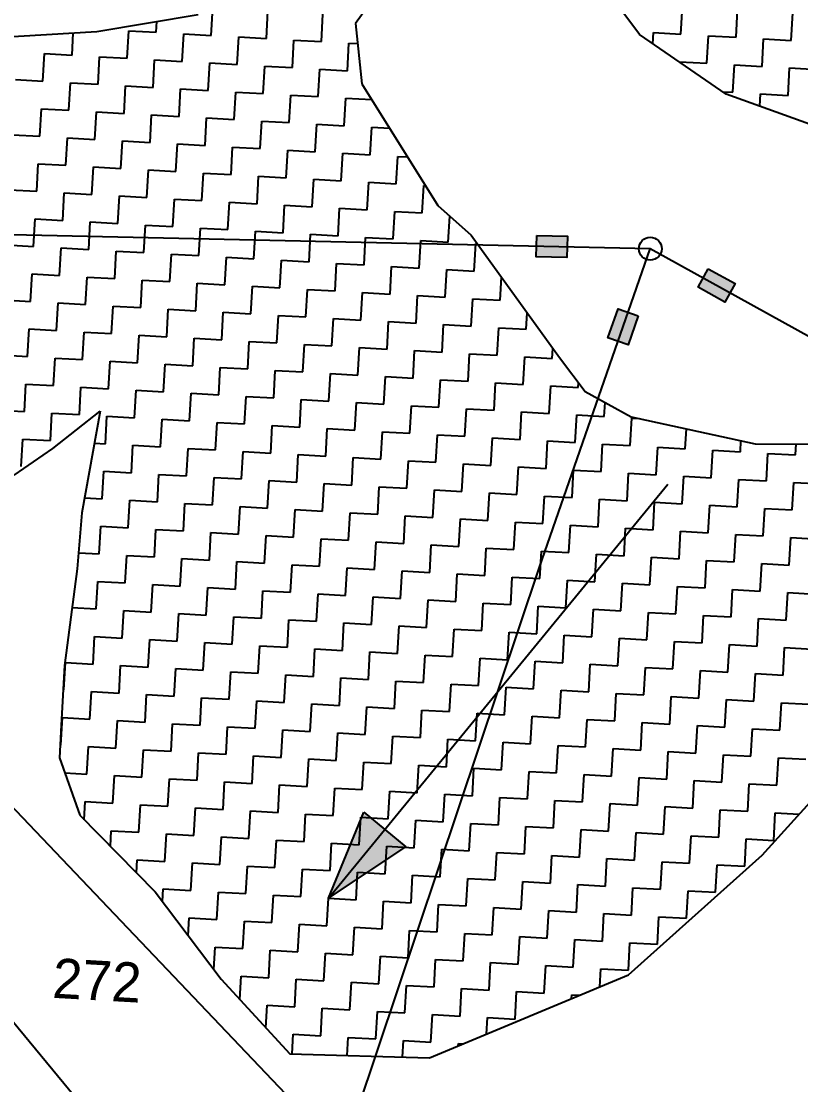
# Model space of a CAD drawing. Header units: metres. Extents: x 284689 to 287152, y 2012663 to 2015676.
# Drawn here: x 285244.3 to 285424.8, y 2014589.7 to 2014835.9 of the extents above; entities that cross this region are included whole.
import ezdxf
from ezdxf.enums import TextEntityAlignment as Align

# ---------------------------------------------------------------- set-up
doc = ezdxf.new("R2010")
doc.units = ezdxf.units.M
doc.header["$MEASUREMENT"] = 0
for name, color, linetype in [('POLY_HATCH', 12, 'Continuous'), ('POLY_PARCEL', 6, 'Continuous'), ('TEXT_PARCEL', 7, 'Continuous')]:
    doc.layers.add(name, color=color, linetype=linetype)
doc.styles.add('TEXT_MAP', font='')
doc.styles.get('TEXT_MAP').set_extended_font_data('Kruti Dev 050')

msp = doc.modelspace()

# ---------------------------------------------------------------- hatches: boundary and pattern name
for points in [[(285370.64, 2014781.22), (285370.74, 2014786.13), (285363.63, 2014786.29), (285363.53, 2014781.37)], [(285407.2, 2014770.88), (285409.58, 2014775.18), (285403.36, 2014778.62), (285400.98, 2014774.32)], [(285380.13, 2014762.62), (285384.78, 2014761), (285387.12, 2014767.71), (285382.47, 2014769.33)]]:
    msp.add_hatch(color=256).paths.add_polyline_path(points)
h = msp.add_hatch(color=256)
h.paths.add_polyline_path([(285328.48, 2014648.79), (285323.62, 2014652.78), (285315.44, 2014632.88)])
h.paths.add_polyline_path([(285315.44, 2014632.88), (285333.35, 2014644.8), (285328.48, 2014648.79)])

# ---------------------------------------------------------------- linework, layer by layer
for points in [[(285363.63, 2014786.29), (285370.74, 2014786.13), (285370.64, 2014781.22), (285363.53, 2014781.37)], [(285403.36, 2014778.62), (285409.58, 2014775.18), (285407.2, 2014770.88), (285400.98, 2014774.32)], [(285387.12, 2014767.71), (285384.78, 2014761), (285380.13, 2014762.62), (285382.47, 2014769.33)]]:
    msp.add_lwpolyline(points, close=True)
for points in [[(285315.44, 2014632.88), (285394.01, 2014728.71)], [(285315.44, 2014632.88), (285323.62, 2014652.78)], [(285323.62, 2014652.78), (285333.35, 2014644.8)], [(285315.44, 2014632.88), (285333.35, 2014644.8)]]:
    msp.add_lwpolyline(points)
msp.add_circle((285389.92, 2014783.25), 2.65)
at = {"layer": 'POLY_HATCH'}
for p, q in [((285387.4, 2014832.88), (285371.77, 2014854.04)), ((285326.06, 2014841.56), (285321.66, 2014835.44)), ((285261.84, 2014833.59), (285285.25, 2014837.48)), ((285321.66, 2014835.44), (285323.19, 2014821.45)), ((285237.4, 2014832.06), (285261.84, 2014833.59)), ((285407.49, 2014819.01), (285387.4, 2014832.88)), ((285323.19, 2014821.45), (285340.74, 2014793.23)), ((285426.81, 2014812.13), (285407.49, 2014819.01)), ((285340.74, 2014793.23), (285348.47, 2014786.42)), ((285348.47, 2014786.42), (285368.91, 2014758.04)), ((285368.91, 2014758.04), (285374.84, 2014750.18)), ((285374.84, 2014750.18), (285385.53, 2014744.36)), ((285251.64, 2014737.03), (285262.56, 2014745.62)), ((285262.56, 2014745.62), (285258.37, 2014722.1)), ((285385.53, 2014744.36), (285414.17, 2014738.11)), ((285242.7, 2014730.79), (285251.64, 2014737.03)), ((285414.17, 2014738.11), (285437.35, 2014737.97)), ((285258.37, 2014722.1), (285257.22, 2014709.14)), ((285257.22, 2014709.14), (285254.34, 2014686.76)), ((285254.34, 2014686.76), (285253.56, 2014672.94)), ((285253.56, 2014672.94), (285253.14, 2014665.4)), ((285253.14, 2014665.4), (285257.85, 2014652.11)), ((285415.84, 2014642.81), (285430.64, 2014659.21)), ((285257.85, 2014652.11), (285275.35, 2014634.32)), ((285384.85, 2014615.14), (285415.84, 2014642.81)), ((285275.35, 2014634.32), (285290.62, 2014614.13)), ((285290.62, 2014614.13), (285306.46, 2014596.86)), ((285338.78, 2014595.88), (285384.85, 2014615.14)), ((285306.46, 2014596.86), (285338.78, 2014595.88))]:
    msp.add_line(p, q, dxfattribs=at)
at = {"layer": 'POLY_HATCH', "linetype": 'Continuous'}
for p, q in [((285288.3, 2014832.65), (285288.66, 2014839.02)), ((285301.05, 2014831.93), (285301.41, 2014838.31)), ((285397.03, 2014832.93), (285397.39, 2014839.31)), ((285409.78, 2014832.22), (285410.14, 2014838.59)), ((285422.53, 2014831.5), (285422.89, 2014837.87)), ((285275.55, 2014833.37), (285275.69, 2014835.89)), ((285313.8, 2014831.22), (285314.16, 2014837.59)), ((285256.07, 2014828.07), (285256.36, 2014833.24)), ((285268.82, 2014827.35), (285269.18, 2014833.73)), ((285269.18, 2014833.73), (285275.55, 2014833.37)), ((285281.57, 2014826.63), (285281.92, 2014833.01)), ((285281.92, 2014833.01), (285288.3, 2014832.65)), ((285390.51, 2014830.73), (285390.65, 2014833.29)), ((285390.65, 2014833.29), (285397.03, 2014832.93)), ((285294.32, 2014825.92), (285294.67, 2014832.29)), ((285294.67, 2014832.29), (285301.05, 2014831.93)), ((285307.07, 2014825.2), (285307.42, 2014831.58)), ((285307.42, 2014831.58), (285313.8, 2014831.22)), ((285319.82, 2014824.48), (285320.17, 2014830.86)), ((285320.17, 2014830.86), (285322.17, 2014830.75)), ((285403.05, 2014826.2), (285403.4, 2014832.57)), ((285403.4, 2014832.57), (285409.78, 2014832.22)), ((285415.8, 2014825.48), (285416.15, 2014831.86)), ((285416.15, 2014831.86), (285422.53, 2014831.5)), ((285249.33, 2014822.05), (285249.69, 2014828.43)), ((285249.69, 2014828.43), (285256.07, 2014828.07)), ((285262.08, 2014821.33), (285262.44, 2014827.71)), ((285262.44, 2014827.71), (285268.82, 2014827.35)), ((285274.83, 2014820.62), (285275.19, 2014826.99)), ((285275.19, 2014826.99), (285281.57, 2014826.63)), ((285287.58, 2014819.9), (285287.94, 2014826.28)), ((285287.94, 2014826.28), (285294.32, 2014825.92)), ((285300.33, 2014819.18), (285300.69, 2014825.56)), ((285300.69, 2014825.56), (285307.07, 2014825.2)), ((285396.67, 2014826.56), (285403.05, 2014826.2)), ((285396.67, 2014826.48), (285396.67, 2014826.56)), ((285409.06, 2014819.47), (285409.42, 2014825.84)), ((285409.42, 2014825.84), (285415.8, 2014825.48)), ((285313.08, 2014818.47), (285313.44, 2014824.84)), ((285313.44, 2014824.84), (285319.82, 2014824.48)), ((285421.81, 2014818.75), (285422.17, 2014825.13)), ((285422.17, 2014825.13), (285428.54, 2014824.77)), ((285242.96, 2014822.41), (285249.33, 2014822.05)), ((285255.35, 2014815.32), (285255.71, 2014821.69)), ((285255.71, 2014821.69), (285262.08, 2014821.33)), ((285268.1, 2014814.6), (285268.46, 2014820.98)), ((285268.46, 2014820.98), (285274.83, 2014820.62)), ((285280.85, 2014813.88), (285281.21, 2014820.26)), ((285281.21, 2014820.26), (285287.58, 2014819.9)), ((285293.6, 2014813.17), (285293.96, 2014819.54)), ((285293.96, 2014819.54), (285300.33, 2014819.18)), ((285306.35, 2014812.45), (285306.71, 2014818.83)), ((285306.71, 2014818.83), (285313.08, 2014818.47)), ((285319.1, 2014811.73), (285319.46, 2014818.11)), ((285319.46, 2014818.11), (285325.48, 2014817.77)), ((285406.62, 2014819.6), (285409.06, 2014819.47)), ((285415.28, 2014816.23), (285415.44, 2014819.11)), ((285415.44, 2014819.11), (285421.81, 2014818.75)), ((285248.62, 2014809.3), (285248.98, 2014815.68)), ((285248.98, 2014815.68), (285255.35, 2014815.32)), ((285261.37, 2014808.58), (285261.73, 2014814.96)), ((285261.73, 2014814.96), (285268.1, 2014814.6)), ((285274.12, 2014807.87), (285274.47, 2014814.24)), ((285274.47, 2014814.24), (285280.85, 2014813.88)), ((285286.87, 2014807.15), (285287.22, 2014813.53)), ((285287.22, 2014813.53), (285293.6, 2014813.17)), ((285299.62, 2014806.43), (285299.97, 2014812.81)), ((285299.97, 2014812.81), (285306.35, 2014812.45)), ((285312.37, 2014805.72), (285312.72, 2014812.09)), ((285312.72, 2014812.09), (285319.1, 2014811.73)), ((285325.11, 2014805), (285325.47, 2014811.38)), ((285325.47, 2014811.38), (285329.6, 2014811.14)), ((285242.24, 2014809.66), (285248.62, 2014809.3)), ((285254.63, 2014802.57), (285254.99, 2014808.94)), ((285254.99, 2014808.94), (285261.37, 2014808.58)), ((285267.38, 2014801.85), (285267.74, 2014808.23)), ((285267.74, 2014808.23), (285274.12, 2014807.87)), ((285280.13, 2014801.13), (285280.49, 2014807.51)), ((285280.49, 2014807.51), (285286.87, 2014807.15)), ((285292.88, 2014800.42), (285293.24, 2014806.79)), ((285293.24, 2014806.79), (285299.62, 2014806.43)), ((285305.63, 2014799.7), (285305.99, 2014806.08)), ((285305.99, 2014806.08), (285312.37, 2014805.72)), ((285318.38, 2014798.98), (285318.74, 2014805.36)), ((285318.74, 2014805.36), (285325.11, 2014805)), ((285331.13, 2014798.27), (285331.49, 2014804.64)), ((285331.49, 2014804.64), (285333.72, 2014804.52)), ((285247.9, 2014796.55), (285248.26, 2014802.93)), ((285248.26, 2014802.93), (285254.63, 2014802.57)), ((285260.65, 2014795.83), (285261.01, 2014802.21)), ((285261.01, 2014802.21), (285267.38, 2014801.85)), ((285273.4, 2014795.12), (285273.76, 2014801.49)), ((285273.76, 2014801.49), (285280.13, 2014801.13)), ((285286.15, 2014794.4), (285286.51, 2014800.78)), ((285286.51, 2014800.78), (285292.88, 2014800.42)), ((285298.9, 2014793.68), (285299.26, 2014800.06)), ((285299.26, 2014800.06), (285305.63, 2014799.7)), ((285311.65, 2014792.97), (285312.01, 2014799.34)), ((285312.01, 2014799.34), (285318.38, 2014798.98)), ((285324.4, 2014792.25), (285324.76, 2014798.63)), ((285324.76, 2014798.63), (285331.13, 2014798.27)), ((285241.53, 2014796.91), (285247.9, 2014796.55)), ((285253.92, 2014789.82), (285254.28, 2014796.19)), ((285254.28, 2014796.19), (285260.65, 2014795.83)), ((285337.15, 2014791.53), (285337.51, 2014797.91)), ((285337.51, 2014797.91), (285337.84, 2014797.89)), ((285266.67, 2014789.1), (285267.03, 2014795.48)), ((285267.03, 2014795.48), (285273.4, 2014795.12)), ((285279.42, 2014788.38), (285279.77, 2014794.76)), ((285279.77, 2014794.76), (285286.15, 2014794.4)), ((285292.17, 2014787.67), (285292.52, 2014794.04)), ((285292.52, 2014794.04), (285298.9, 2014793.68)), ((285304.92, 2014786.95), (285305.27, 2014793.33)), ((285305.27, 2014793.33), (285311.65, 2014792.97)), ((285317.67, 2014786.23), (285318.02, 2014792.61)), ((285318.02, 2014792.61), (285324.4, 2014792.25)), ((285330.41, 2014785.52), (285330.77, 2014791.89)), ((285330.77, 2014791.89), (285337.15, 2014791.53)), ((285247.18, 2014783.8), (285247.54, 2014790.18)), ((285247.54, 2014790.18), (285253.92, 2014789.82)), ((285259.93, 2014783.09), (285260.29, 2014789.46)), ((285260.29, 2014789.46), (285266.67, 2014789.1)), ((285272.68, 2014782.37), (285273.04, 2014788.74)), ((285273.04, 2014788.74), (285279.42, 2014788.38)), ((285343.16, 2014784.8), (285343.5, 2014790.8)), ((285285.43, 2014781.65), (285285.79, 2014788.03)), ((285285.79, 2014788.03), (285292.17, 2014787.67)), ((285298.18, 2014780.94), (285298.54, 2014787.31)), ((285298.54, 2014787.31), (285304.92, 2014786.95)), ((285310.93, 2014780.22), (285311.29, 2014786.59)), ((285311.29, 2014786.59), (285317.67, 2014786.23)), ((285240.81, 2014784.16), (285247.18, 2014783.8)), ((285323.68, 2014779.5), (285324.04, 2014785.88)), ((285324.04, 2014785.88), (285330.41, 2014785.52)), ((285336.43, 2014778.79), (285336.79, 2014785.16)), ((285336.79, 2014785.16), (285343.16, 2014784.8)), ((285349.18, 2014778.07), (285349.54, 2014784.44)), ((285349.54, 2014784.44), (285349.91, 2014784.42)), ((285253.2, 2014777.07), (285253.56, 2014783.44)), ((285253.56, 2014783.44), (285259.93, 2014783.09)), ((285265.95, 2014776.35), (285266.31, 2014782.73)), ((285266.31, 2014782.73), (285272.68, 2014782.37)), ((285278.7, 2014775.64), (285279.06, 2014782.01)), ((285279.06, 2014782.01), (285285.43, 2014781.65)), ((285291.45, 2014774.92), (285291.81, 2014781.29)), ((285291.81, 2014781.29), (285298.18, 2014780.94)), ((285304.2, 2014774.2), (285304.56, 2014780.58)), ((285304.56, 2014780.58), (285310.93, 2014780.22)), ((285316.95, 2014773.49), (285317.31, 2014779.86)), ((285317.31, 2014779.86), (285323.68, 2014779.5)), ((285329.7, 2014772.77), (285330.06, 2014779.14)), ((285330.06, 2014779.14), (285336.43, 2014778.79)), ((285246.47, 2014771.05), (285246.83, 2014777.43)), ((285246.83, 2014777.43), (285253.2, 2014777.07)), ((285259.22, 2014770.34), (285259.58, 2014776.71)), ((285259.58, 2014776.71), (285265.95, 2014776.35)), ((285342.45, 2014772.05), (285342.81, 2014778.43)), ((285342.81, 2014778.43), (285349.18, 2014778.07)), ((285355.2, 2014771.34), (285355.5, 2014776.66)), ((285271.97, 2014769.62), (285272.32, 2014775.99)), ((285272.32, 2014775.99), (285278.7, 2014775.64)), ((285284.72, 2014768.9), (285285.07, 2014775.28)), ((285285.07, 2014775.28), (285291.45, 2014774.92)), ((285297.47, 2014768.19), (285297.82, 2014774.56)), ((285297.82, 2014774.56), (285304.2, 2014774.2)), ((285310.22, 2014767.47), (285310.57, 2014773.84)), ((285310.57, 2014773.84), (285316.95, 2014773.49)), ((285240.09, 2014771.41), (285246.47, 2014771.05)), ((285322.96, 2014766.75), (285323.32, 2014773.13)), ((285323.32, 2014773.13), (285329.7, 2014772.77)), ((285335.71, 2014766.04), (285336.07, 2014772.41)), ((285336.07, 2014772.41), (285342.45, 2014772.05)), ((285348.46, 2014765.32), (285348.82, 2014771.69)), ((285348.82, 2014771.69), (285355.2, 2014771.34)), ((285252.48, 2014764.32), (285252.84, 2014770.69)), ((285252.84, 2014770.69), (285259.22, 2014770.34)), ((285265.23, 2014763.6), (285265.59, 2014769.98)), ((285265.59, 2014769.98), (285271.97, 2014769.62)), ((285277.98, 2014762.89), (285278.34, 2014769.26)), ((285278.34, 2014769.26), (285284.72, 2014768.9)), ((285290.73, 2014762.17), (285291.09, 2014768.54)), ((285291.09, 2014768.54), (285297.47, 2014768.19)), ((285303.48, 2014761.45), (285303.84, 2014767.83)), ((285303.84, 2014767.83), (285310.22, 2014767.47)), ((285316.23, 2014760.74), (285316.59, 2014767.11)), ((285316.59, 2014767.11), (285322.96, 2014766.75)), ((285328.98, 2014760.02), (285329.34, 2014766.39)), ((285329.34, 2014766.39), (285335.71, 2014766.04)), ((285361.21, 2014764.6), (285361.43, 2014768.43)), ((285245.75, 2014758.3), (285246.11, 2014764.68)), ((285246.11, 2014764.68), (285252.48, 2014764.32)), ((285258.5, 2014757.59), (285258.86, 2014763.96)), ((285258.86, 2014763.96), (285265.23, 2014763.6)), ((285341.73, 2014759.3), (285342.09, 2014765.68)), ((285342.09, 2014765.68), (285348.46, 2014765.32)), ((285354.48, 2014758.59), (285354.84, 2014764.96)), ((285354.84, 2014764.96), (285361.21, 2014764.6)), ((285271.25, 2014756.87), (285271.61, 2014763.24)), ((285271.61, 2014763.24), (285277.98, 2014762.89)), ((285284, 2014756.15), (285284.36, 2014762.53)), ((285284.36, 2014762.53), (285290.73, 2014762.17)), ((285296.75, 2014755.44), (285297.11, 2014761.81)), ((285297.11, 2014761.81), (285303.48, 2014761.45)), ((285309.5, 2014754.72), (285309.86, 2014761.09)), ((285309.86, 2014761.09), (285316.23, 2014760.74)), ((285322.25, 2014754), (285322.61, 2014760.38)), ((285322.61, 2014760.38), (285328.98, 2014760.02)), ((285335, 2014753.29), (285335.36, 2014759.66)), ((285335.36, 2014759.66), (285341.73, 2014759.3)), ((285347.75, 2014752.57), (285348.11, 2014758.94)), ((285348.11, 2014758.94), (285354.48, 2014758.59)), ((285367.23, 2014757.87), (285367.36, 2014760.19)), ((285239.38, 2014758.66), (285245.75, 2014758.3)), ((285251.77, 2014751.57), (285252.13, 2014757.94)), ((285252.13, 2014757.94), (285258.5, 2014757.59)), ((285264.52, 2014750.85), (285264.88, 2014757.23)), ((285264.88, 2014757.23), (285271.25, 2014756.87)), ((285277.27, 2014750.14), (285277.62, 2014756.51)), ((285277.62, 2014756.51), (285284, 2014756.15)), ((285360.5, 2014751.85), (285360.86, 2014758.23)), ((285360.86, 2014758.23), (285367.23, 2014757.87)), ((285290.02, 2014749.42), (285290.37, 2014755.79)), ((285290.37, 2014755.79), (285296.75, 2014755.44)), ((285302.77, 2014748.7), (285303.12, 2014755.08)), ((285303.12, 2014755.08), (285309.5, 2014754.72)), ((285315.52, 2014747.99), (285315.87, 2014754.36)), ((285315.87, 2014754.36), (285322.25, 2014754)), ((285245.03, 2014745.55), (285245.39, 2014751.93)), ((285245.39, 2014751.93), (285251.77, 2014751.57)), ((285328.26, 2014747.27), (285328.62, 2014753.64)), ((285328.62, 2014753.64), (285335, 2014753.29)), ((285341.01, 2014746.55), (285341.37, 2014752.93)), ((285341.37, 2014752.93), (285347.75, 2014752.57)), ((285353.76, 2014745.84), (285354.12, 2014752.21)), ((285354.12, 2014752.21), (285360.5, 2014751.85)), ((285373.25, 2014751.14), (285373.31, 2014752.21)), ((285257.78, 2014744.84), (285258.14, 2014751.21)), ((285258.14, 2014751.21), (285264.52, 2014750.85)), ((285270.53, 2014744.12), (285270.89, 2014750.49)), ((285270.89, 2014750.49), (285277.27, 2014750.14)), ((285283.28, 2014743.4), (285283.64, 2014749.78)), ((285283.64, 2014749.78), (285290.02, 2014749.42)), ((285366.51, 2014745.12), (285366.87, 2014751.49)), ((285366.87, 2014751.49), (285373.25, 2014751.14)), ((285296.03, 2014742.69), (285296.39, 2014749.06)), ((285296.39, 2014749.06), (285302.77, 2014748.7)), ((285308.78, 2014741.97), (285309.14, 2014748.34)), ((285309.14, 2014748.34), (285315.52, 2014747.99)), ((285321.53, 2014741.25), (285321.89, 2014747.63)), ((285321.89, 2014747.63), (285328.26, 2014747.27)), ((285334.28, 2014740.54), (285334.64, 2014746.91)), ((285334.64, 2014746.91), (285341.01, 2014746.55)), ((285379.26, 2014744.4), (285379.45, 2014747.67)), ((285238.66, 2014745.91), (285245.03, 2014745.55)), ((285251.05, 2014738.82), (285251.41, 2014745.19)), ((285251.41, 2014745.19), (285257.78, 2014744.84)), ((285263.8, 2014738.1), (285264.16, 2014744.48)), ((285264.16, 2014744.48), (285270.53, 2014744.12)), ((285347.03, 2014739.82), (285347.39, 2014746.19)), ((285347.39, 2014746.19), (285353.76, 2014745.84)), ((285359.78, 2014739.1), (285360.14, 2014745.48)), ((285360.14, 2014745.48), (285366.51, 2014745.12)), ((285372.53, 2014738.39), (285372.89, 2014744.76)), ((285372.89, 2014744.76), (285379.26, 2014744.4)), ((285276.55, 2014737.39), (285276.91, 2014743.76)), ((285276.91, 2014743.76), (285283.28, 2014743.4)), ((285289.3, 2014736.67), (285289.66, 2014743.04)), ((285289.66, 2014743.04), (285296.03, 2014742.69)), ((285302.05, 2014735.95), (285302.41, 2014742.33)), ((285302.41, 2014742.33), (285308.78, 2014741.97)), ((285385.28, 2014737.67), (285385.64, 2014744.04)), ((285385.64, 2014744.04), (285387.44, 2014743.94)), ((285314.8, 2014735.24), (285315.16, 2014741.61)), ((285315.16, 2014741.61), (285321.53, 2014741.25)), ((285327.55, 2014734.52), (285327.91, 2014740.89)), ((285327.91, 2014740.89), (285334.28, 2014740.54)), ((285340.3, 2014733.8), (285340.66, 2014740.18)), ((285340.66, 2014740.18), (285347.03, 2014739.82)), ((285353.05, 2014733.09), (285353.41, 2014739.46)), ((285353.41, 2014739.46), (285359.78, 2014739.1)), ((285398.03, 2014736.95), (285398.29, 2014741.58)), ((285244.32, 2014732.8), (285244.68, 2014739.18)), ((285244.68, 2014739.18), (285251.05, 2014738.82)), ((285261.25, 2014738.25), (285263.8, 2014738.1)), ((285269.82, 2014731.37), (285270.18, 2014737.74)), ((285270.18, 2014737.74), (285276.55, 2014737.39)), ((285282.57, 2014730.65), (285282.92, 2014737.03)), ((285282.92, 2014737.03), (285289.3, 2014736.67)), ((285365.8, 2014732.37), (285366.16, 2014738.74)), ((285366.16, 2014738.74), (285372.53, 2014738.39)), ((285378.55, 2014731.65), (285378.9, 2014738.03)), ((285378.9, 2014738.03), (285385.28, 2014737.67)), ((285391.3, 2014730.94), (285391.65, 2014737.31)), ((285391.65, 2014737.31), (285398.03, 2014736.95)), ((285410.78, 2014736.24), (285410.92, 2014738.82)), ((285423.53, 2014735.52), (285423.67, 2014738.06)), ((285295.32, 2014729.94), (285295.67, 2014736.31)), ((285295.67, 2014736.31), (285302.05, 2014735.95)), ((285308.07, 2014729.22), (285308.42, 2014735.59)), ((285308.42, 2014735.59), (285314.8, 2014735.24)), ((285320.82, 2014728.5), (285321.17, 2014734.88)), ((285321.17, 2014734.88), (285327.55, 2014734.52)), ((285404.05, 2014730.22), (285404.4, 2014736.59)), ((285404.4, 2014736.59), (285410.78, 2014736.24)), ((285416.8, 2014729.5), (285417.15, 2014735.88)), ((285417.15, 2014735.88), (285423.53, 2014735.52)), ((285333.56, 2014727.79), (285333.92, 2014734.16)), ((285333.92, 2014734.16), (285340.3, 2014733.8)), ((285346.31, 2014727.07), (285346.67, 2014733.44)), ((285346.67, 2014733.44), (285353.05, 2014733.09)), ((285359.06, 2014726.35), (285359.42, 2014732.73)), ((285359.42, 2014732.73), (285365.8, 2014732.37)), ((285371.81, 2014725.64), (285372.17, 2014732.01)), ((285372.17, 2014732.01), (285378.55, 2014731.65)), ((285263.08, 2014725.35), (285263.44, 2014731.73)), ((285263.44, 2014731.73), (285269.82, 2014731.37)), ((285275.83, 2014724.64), (285276.19, 2014731.01)), ((285276.19, 2014731.01), (285282.57, 2014730.65)), ((285288.58, 2014723.92), (285288.94, 2014730.3)), ((285288.94, 2014730.3), (285295.32, 2014729.94)), ((285301.33, 2014723.2), (285301.69, 2014729.58)), ((285301.69, 2014729.58), (285308.07, 2014729.22)), ((285384.56, 2014724.92), (285384.92, 2014731.29)), ((285384.92, 2014731.29), (285391.3, 2014730.94)), ((285397.31, 2014724.2), (285397.67, 2014730.58)), ((285397.67, 2014730.58), (285404.05, 2014730.22)), ((285410.06, 2014723.49), (285410.42, 2014729.86)), ((285410.42, 2014729.86), (285416.8, 2014729.5)), ((285314.08, 2014722.49), (285314.44, 2014728.86)), ((285314.44, 2014728.86), (285320.82, 2014728.5)), ((285326.83, 2014721.77), (285327.19, 2014728.15)), ((285327.19, 2014728.15), (285333.56, 2014727.79)), ((285339.58, 2014721.05), (285339.94, 2014727.43)), ((285339.94, 2014727.43), (285346.31, 2014727.07)), ((285422.81, 2014722.77), (285423.17, 2014729.14)), ((285423.17, 2014729.14), (285429.54, 2014728.79)), ((285258.99, 2014725.58), (285263.08, 2014725.35)), ((285269.1, 2014718.62), (285269.46, 2014725)), ((285269.46, 2014725), (285275.83, 2014724.64)), ((285352.33, 2014720.34), (285352.69, 2014726.71)), ((285352.69, 2014726.71), (285359.06, 2014726.35)), ((285365.08, 2014719.62), (285365.44, 2014726)), ((285365.44, 2014726), (285371.81, 2014725.64)), ((285377.83, 2014718.9), (285378.19, 2014725.28)), ((285378.19, 2014725.28), (285384.56, 2014724.92)), ((285390.58, 2014718.19), (285390.94, 2014724.56)), ((285390.94, 2014724.56), (285397.31, 2014724.2)), ((285281.85, 2014717.9), (285282.21, 2014724.28)), ((285282.21, 2014724.28), (285288.58, 2014723.92)), ((285294.6, 2014717.19), (285294.96, 2014723.56)), ((285294.96, 2014723.56), (285301.33, 2014723.2)), ((285307.35, 2014716.47), (285307.71, 2014722.85)), ((285307.71, 2014722.85), (285314.08, 2014722.49)), ((285320.1, 2014715.75), (285320.46, 2014722.13)), ((285320.46, 2014722.13), (285326.83, 2014721.77)), ((285403.33, 2014717.47), (285403.69, 2014723.85)), ((285403.69, 2014723.85), (285410.06, 2014723.49)), ((285416.08, 2014716.75), (285416.44, 2014723.13)), ((285416.44, 2014723.13), (285422.81, 2014722.77)), ((285332.85, 2014715.04), (285333.21, 2014721.41)), ((285333.21, 2014721.41), (285339.58, 2014721.05)), ((285345.6, 2014714.32), (285345.96, 2014720.7)), ((285345.96, 2014720.7), (285352.33, 2014720.34)), ((285358.35, 2014713.6), (285358.71, 2014719.98)), ((285358.71, 2014719.98), (285365.08, 2014719.62)), ((285262.37, 2014712.6), (285262.73, 2014718.98)), ((285262.73, 2014718.98), (285269.1, 2014718.62)), ((285275.12, 2014711.89), (285275.47, 2014718.26)), ((285275.47, 2014718.26), (285281.85, 2014717.9)), ((285287.87, 2014711.17), (285288.22, 2014717.55)), ((285288.22, 2014717.55), (285294.6, 2014717.19)), ((285371.1, 2014712.89), (285371.46, 2014719.26)), ((285371.46, 2014719.26), (285377.83, 2014718.9)), ((285383.85, 2014712.17), (285384.2, 2014718.55)), ((285384.2, 2014718.55), (285390.58, 2014718.19)), ((285396.6, 2014711.45), (285396.95, 2014717.83)), ((285396.95, 2014717.83), (285403.33, 2014717.47)), ((285409.35, 2014710.74), (285409.7, 2014717.11)), ((285409.7, 2014717.11), (285416.08, 2014716.75)), ((285300.62, 2014710.45), (285300.97, 2014716.83)), ((285300.97, 2014716.83), (285307.35, 2014716.47)), ((285313.37, 2014709.74), (285313.72, 2014716.11)), ((285313.72, 2014716.11), (285320.1, 2014715.75)), ((285326.11, 2014709.02), (285326.47, 2014715.4)), ((285326.47, 2014715.4), (285332.85, 2014715.04)), ((285338.86, 2014708.3), (285339.22, 2014714.68)), ((285339.22, 2014714.68), (285345.6, 2014714.32)), ((285422.1, 2014710.02), (285422.45, 2014716.4)), ((285422.45, 2014716.4), (285428.83, 2014716.04)), ((285257.55, 2014712.87), (285262.37, 2014712.6)), ((285268.38, 2014705.87), (285268.74, 2014712.25)), ((285268.74, 2014712.25), (285275.12, 2014711.89)), ((285351.61, 2014707.59), (285351.97, 2014713.96)), ((285351.97, 2014713.96), (285358.35, 2014713.6)), ((285364.36, 2014706.87), (285364.72, 2014713.25)), ((285364.72, 2014713.25), (285371.1, 2014712.89)), ((285377.11, 2014706.15), (285377.47, 2014712.53)), ((285377.47, 2014712.53), (285383.85, 2014712.17)), ((285281.13, 2014705.15), (285281.49, 2014711.53)), ((285281.49, 2014711.53), (285287.87, 2014711.17)), ((285293.88, 2014704.44), (285294.24, 2014710.81)), ((285294.24, 2014710.81), (285300.62, 2014710.45)), ((285306.63, 2014703.72), (285306.99, 2014710.1)), ((285306.99, 2014710.1), (285313.37, 2014709.74)), ((285389.86, 2014705.44), (285390.22, 2014711.81)), ((285390.22, 2014711.81), (285396.6, 2014711.45)), ((285402.61, 2014704.72), (285402.97, 2014711.1)), ((285402.97, 2014711.1), (285409.35, 2014710.74)), ((285415.36, 2014704), (285415.72, 2014710.38)), ((285415.72, 2014710.38), (285422.1, 2014710.02)), ((285319.38, 2014703), (285319.74, 2014709.38)), ((285319.74, 2014709.38), (285326.11, 2014709.02)), ((285332.13, 2014702.29), (285332.49, 2014708.66)), ((285332.49, 2014708.66), (285338.86, 2014708.3)), ((285344.88, 2014701.57), (285345.24, 2014707.95)), ((285345.24, 2014707.95), (285351.61, 2014707.59)), ((285357.63, 2014700.85), (285357.99, 2014707.23)), ((285357.99, 2014707.23), (285364.36, 2014706.87)), ((285261.65, 2014699.85), (285262.01, 2014706.23)), ((285262.01, 2014706.23), (285268.38, 2014705.87)), ((285274.4, 2014699.14), (285274.76, 2014705.51)), ((285274.76, 2014705.51), (285281.13, 2014705.15)), ((285287.15, 2014698.42), (285287.51, 2014704.8)), ((285287.51, 2014704.8), (285293.88, 2014704.44)), ((285370.38, 2014700.14), (285370.74, 2014706.51)), ((285370.74, 2014706.51), (285377.11, 2014706.15)), ((285383.13, 2014699.42), (285383.49, 2014705.8)), ((285383.49, 2014705.8), (285389.86, 2014705.44)), ((285395.88, 2014698.7), (285396.24, 2014705.08)), ((285396.24, 2014705.08), (285402.61, 2014704.72)), ((285299.9, 2014697.7), (285300.26, 2014704.08)), ((285300.26, 2014704.08), (285306.63, 2014703.72)), ((285312.65, 2014696.99), (285313.01, 2014703.36)), ((285313.01, 2014703.36), (285319.38, 2014703)), ((285325.4, 2014696.27), (285325.76, 2014702.65)), ((285325.76, 2014702.65), (285332.13, 2014702.29)), ((285408.63, 2014697.99), (285408.99, 2014704.36)), ((285408.99, 2014704.36), (285415.36, 2014704)), ((285421.38, 2014697.27), (285421.74, 2014703.65)), ((285421.74, 2014703.65), (285428.11, 2014703.29)), ((285256.06, 2014700.17), (285261.65, 2014699.85)), ((285338.15, 2014695.55), (285338.51, 2014701.93)), ((285338.51, 2014701.93), (285344.88, 2014701.57)), ((285350.9, 2014694.84), (285351.26, 2014701.21)), ((285351.26, 2014701.21), (285357.63, 2014700.85)), ((285363.65, 2014694.12), (285364.01, 2014700.5)), ((285364.01, 2014700.5), (285370.38, 2014700.14)), ((285267.67, 2014693.12), (285268.03, 2014699.5)), ((285268.03, 2014699.5), (285274.4, 2014699.14)), ((285280.42, 2014692.4), (285280.77, 2014698.78)), ((285280.77, 2014698.78), (285287.15, 2014698.42)), ((285293.17, 2014691.69), (285293.52, 2014698.06)), ((285293.52, 2014698.06), (285299.9, 2014697.7)), ((285376.4, 2014693.4), (285376.75, 2014699.78)), ((285376.75, 2014699.78), (285383.13, 2014699.42)), ((285389.15, 2014692.69), (285389.5, 2014699.06)), ((285389.5, 2014699.06), (285395.88, 2014698.7)), ((285401.9, 2014691.97), (285402.25, 2014698.35)), ((285402.25, 2014698.35), (285408.63, 2014697.99)), ((285414.65, 2014691.25), (285415, 2014697.63)), ((285415, 2014697.63), (285421.38, 2014697.27)), ((285305.92, 2014690.97), (285306.27, 2014697.35)), ((285306.27, 2014697.35), (285312.65, 2014696.99)), ((285318.67, 2014690.25), (285319.02, 2014696.63)), ((285319.02, 2014696.63), (285325.4, 2014696.27)), ((285331.41, 2014689.54), (285331.77, 2014695.91)), ((285331.77, 2014695.91), (285338.15, 2014695.55)), ((285344.16, 2014688.82), (285344.52, 2014695.2)), ((285344.52, 2014695.2), (285350.9, 2014694.84)), ((285260.93, 2014687.1), (285261.29, 2014693.48)), ((285261.29, 2014693.48), (285267.67, 2014693.12)), ((285273.68, 2014686.39), (285274.04, 2014692.76)), ((285274.04, 2014692.76), (285280.42, 2014692.4)), ((285356.91, 2014688.1), (285357.27, 2014694.48)), ((285357.27, 2014694.48), (285363.65, 2014694.12)), ((285369.66, 2014687.39), (285370.02, 2014693.76)), ((285370.02, 2014693.76), (285376.4, 2014693.4)), ((285382.41, 2014686.67), (285382.77, 2014693.05)), ((285382.77, 2014693.05), (285389.15, 2014692.69)), ((285286.43, 2014685.67), (285286.79, 2014692.05)), ((285286.79, 2014692.05), (285293.17, 2014691.69)), ((285299.18, 2014684.95), (285299.54, 2014691.33)), ((285299.54, 2014691.33), (285305.92, 2014690.97)), ((285311.93, 2014684.24), (285312.29, 2014690.61)), ((285312.29, 2014690.61), (285318.67, 2014690.25)), ((285395.16, 2014685.95), (285395.52, 2014692.33)), ((285395.52, 2014692.33), (285401.9, 2014691.97)), ((285407.91, 2014685.24), (285408.27, 2014691.61)), ((285408.27, 2014691.61), (285414.65, 2014691.25)), ((285420.66, 2014684.52), (285421.02, 2014690.9)), ((285421.02, 2014690.9), (285427.39, 2014690.54)), ((285324.68, 2014683.52), (285325.04, 2014689.9)), ((285325.04, 2014689.9), (285331.41, 2014689.54)), ((285337.43, 2014682.8), (285337.79, 2014689.18)), ((285337.79, 2014689.18), (285344.16, 2014688.82)), ((285350.18, 2014682.09), (285350.54, 2014688.46)), ((285350.54, 2014688.46), (285356.91, 2014688.1)), ((285362.93, 2014681.37), (285363.29, 2014687.75)), ((285363.29, 2014687.75), (285369.66, 2014687.39)), ((285254.2, 2014681.09), (285254.56, 2014687.46)), ((285254.56, 2014687.46), (285260.93, 2014687.1)), ((285266.95, 2014680.37), (285267.31, 2014686.75)), ((285267.31, 2014686.75), (285273.68, 2014686.39)), ((285279.7, 2014679.66), (285280.06, 2014686.03)), ((285280.06, 2014686.03), (285286.43, 2014685.67)), ((285292.45, 2014678.94), (285292.81, 2014685.31)), ((285292.81, 2014685.31), (285299.18, 2014684.95)), ((285375.68, 2014680.65), (285376.04, 2014687.03)), ((285376.04, 2014687.03), (285382.41, 2014686.67)), ((285388.43, 2014679.94), (285388.79, 2014686.31)), ((285388.79, 2014686.31), (285395.16, 2014685.95)), ((285401.18, 2014679.22), (285401.54, 2014685.6)), ((285401.54, 2014685.6), (285407.91, 2014685.24)), ((285305.2, 2014678.22), (285305.56, 2014684.6)), ((285305.56, 2014684.6), (285311.93, 2014684.24)), ((285317.95, 2014677.51), (285318.31, 2014683.88)), ((285318.31, 2014683.88), (285324.68, 2014683.52)), ((285330.7, 2014676.79), (285331.06, 2014683.16)), ((285331.06, 2014683.16), (285337.43, 2014682.8)), ((285413.93, 2014678.5), (285414.29, 2014684.88)), ((285414.29, 2014684.88), (285420.66, 2014684.52)), ((285254.02, 2014681.1), (285254.2, 2014681.09)), ((285260.22, 2014674.36), (285260.58, 2014680.73)), ((285260.58, 2014680.73), (285266.95, 2014680.37)), ((285343.45, 2014676.07), (285343.81, 2014682.45)), ((285343.81, 2014682.45), (285350.18, 2014682.09)), ((285356.2, 2014675.36), (285356.56, 2014681.73)), ((285356.56, 2014681.73), (285362.93, 2014681.37)), ((285368.95, 2014674.64), (285369.31, 2014681.01)), ((285369.31, 2014681.01), (285375.68, 2014680.65)), ((285381.7, 2014673.92), (285382.05, 2014680.3)), ((285382.05, 2014680.3), (285388.43, 2014679.94)), ((285272.97, 2014673.64), (285273.32, 2014680.01)), ((285273.32, 2014680.01), (285279.7, 2014679.66)), ((285285.72, 2014672.92), (285286.07, 2014679.3)), ((285286.07, 2014679.3), (285292.45, 2014678.94)), ((285298.47, 2014672.21), (285298.82, 2014678.58)), ((285298.82, 2014678.58), (285305.2, 2014678.22)), ((285311.22, 2014671.49), (285311.57, 2014677.86)), ((285311.57, 2014677.86), (285317.95, 2014677.51)), ((285394.45, 2014673.21), (285394.8, 2014679.58)), ((285394.8, 2014679.58), (285401.18, 2014679.22)), ((285407.2, 2014672.49), (285407.55, 2014678.86)), ((285407.55, 2014678.86), (285413.93, 2014678.5)), ((285419.95, 2014671.77), (285420.3, 2014678.15)), ((285420.3, 2014678.15), (285426.68, 2014677.79)), ((285323.96, 2014670.77), (285324.32, 2014677.15)), ((285324.32, 2014677.15), (285330.7, 2014676.79)), ((285336.71, 2014670.06), (285337.07, 2014676.43)), ((285337.07, 2014676.43), (285343.45, 2014676.07)), ((285349.46, 2014669.34), (285349.82, 2014675.71)), ((285349.82, 2014675.71), (285356.2, 2014675.36)), ((285253.48, 2014668.34), (285253.84, 2014674.71)), ((285253.84, 2014674.71), (285260.22, 2014674.36)), ((285266.23, 2014667.62), (285266.59, 2014674)), ((285266.59, 2014674), (285272.97, 2014673.64)), ((285278.98, 2014666.91), (285279.34, 2014673.28)), ((285279.34, 2014673.28), (285285.72, 2014672.92)), ((285362.21, 2014668.62), (285362.57, 2014675)), ((285362.57, 2014675), (285368.95, 2014674.64)), ((285374.96, 2014667.91), (285375.32, 2014674.28)), ((285375.32, 2014674.28), (285381.7, 2014673.92)), ((285387.71, 2014667.19), (285388.07, 2014673.56)), ((285388.07, 2014673.56), (285394.45, 2014673.21)), ((285400.46, 2014666.47), (285400.82, 2014672.85)), ((285400.82, 2014672.85), (285407.2, 2014672.49)), ((285291.73, 2014666.19), (285292.09, 2014672.56)), ((285292.09, 2014672.56), (285298.47, 2014672.21)), ((285304.48, 2014665.47), (285304.84, 2014671.85)), ((285304.84, 2014671.85), (285311.22, 2014671.49)), ((285317.23, 2014664.76), (285317.59, 2014671.13)), ((285317.59, 2014671.13), (285323.96, 2014670.77)), ((285329.98, 2014664.04), (285330.34, 2014670.41)), ((285330.34, 2014670.41), (285336.71, 2014670.06)), ((285413.21, 2014665.76), (285413.57, 2014672.13)), ((285413.57, 2014672.13), (285419.95, 2014671.77)), ((285253.3, 2014668.35), (285253.48, 2014668.34)), ((285259.5, 2014661.61), (285259.86, 2014667.98)), ((285259.86, 2014667.98), (285266.23, 2014667.62)), ((285342.73, 2014663.32), (285343.09, 2014669.7)), ((285343.09, 2014669.7), (285349.46, 2014669.34)), ((285355.48, 2014662.61), (285355.84, 2014668.98)), ((285355.84, 2014668.98), (285362.21, 2014668.62)), ((285368.23, 2014661.89), (285368.59, 2014668.26)), ((285368.59, 2014668.26), (285374.96, 2014667.91)), ((285272.25, 2014660.89), (285272.61, 2014667.26)), ((285272.61, 2014667.26), (285278.98, 2014666.91)), ((285285, 2014660.17), (285285.36, 2014666.55)), ((285285.36, 2014666.55), (285291.73, 2014666.19)), ((285297.75, 2014659.46), (285298.11, 2014665.83)), ((285298.11, 2014665.83), (285304.48, 2014665.47)), ((285380.98, 2014661.17), (285381.34, 2014667.55)), ((285381.34, 2014667.55), (285387.71, 2014667.19)), ((285393.73, 2014660.46), (285394.09, 2014666.83)), ((285394.09, 2014666.83), (285400.46, 2014666.47)), ((285406.48, 2014659.74), (285406.84, 2014666.11)), ((285406.84, 2014666.11), (285413.21, 2014665.76)), ((285419.23, 2014659.02), (285419.59, 2014665.4)), ((285419.59, 2014665.4), (285425.96, 2014665.04)), ((285310.5, 2014658.74), (285310.86, 2014665.11)), ((285310.86, 2014665.11), (285317.23, 2014664.76)), ((285323.25, 2014658.02), (285323.61, 2014664.4)), ((285323.61, 2014664.4), (285329.98, 2014664.04)), ((285336, 2014657.31), (285336.36, 2014663.68)), ((285336.36, 2014663.68), (285342.73, 2014663.32)), ((285348.75, 2014656.59), (285349.11, 2014662.96)), ((285349.11, 2014662.96), (285355.48, 2014662.61)), ((285254.38, 2014661.89), (285259.5, 2014661.61)), ((285265.52, 2014654.87), (285265.88, 2014661.25)), ((285265.88, 2014661.25), (285272.25, 2014660.89)), ((285278.27, 2014654.16), (285278.62, 2014660.53)), ((285278.62, 2014660.53), (285285, 2014660.17)), ((285361.5, 2014655.87), (285361.86, 2014662.25)), ((285361.86, 2014662.25), (285368.23, 2014661.89)), ((285374.25, 2014655.16), (285374.6, 2014661.53)), ((285374.6, 2014661.53), (285380.98, 2014661.17)), ((285387, 2014654.44), (285387.35, 2014660.81)), ((285387.35, 2014660.81), (285393.73, 2014660.46)), ((285291.02, 2014653.44), (285291.37, 2014659.81)), ((285291.37, 2014659.81), (285297.75, 2014659.46)), ((285303.77, 2014652.72), (285304.12, 2014659.1)), ((285304.12, 2014659.1), (285310.5, 2014658.74)), ((285316.52, 2014652.01), (285316.87, 2014658.38)), ((285316.87, 2014658.38), (285323.25, 2014658.02)), ((285399.75, 2014653.72), (285400.1, 2014660.1)), ((285400.1, 2014660.1), (285406.48, 2014659.74)), ((285412.5, 2014653.01), (285412.85, 2014659.38)), ((285412.85, 2014659.38), (285419.23, 2014659.02)), ((285329.26, 2014651.29), (285329.62, 2014657.66)), ((285329.62, 2014657.66), (285336, 2014657.31)), ((285342.01, 2014650.57), (285342.37, 2014656.95)), ((285342.37, 2014656.95), (285348.75, 2014656.59)), ((285354.76, 2014649.86), (285355.12, 2014656.23)), ((285355.12, 2014656.23), (285361.5, 2014655.87)), ((285258.91, 2014651.04), (285259.14, 2014655.23)), ((285259.14, 2014655.23), (285265.52, 2014654.87)), ((285271.53, 2014648.14), (285271.89, 2014654.51)), ((285271.89, 2014654.51), (285278.27, 2014654.16)), ((285284.28, 2014647.42), (285284.64, 2014653.8)), ((285284.64, 2014653.8), (285291.02, 2014653.44)), ((285297.03, 2014646.71), (285297.39, 2014653.08)), ((285297.39, 2014653.08), (285303.77, 2014652.72)), ((285367.51, 2014649.14), (285367.87, 2014655.51)), ((285367.87, 2014655.51), (285374.25, 2014655.16)), ((285380.26, 2014648.42), (285380.62, 2014654.8)), ((285380.62, 2014654.8), (285387, 2014654.44)), ((285393.01, 2014647.71), (285393.37, 2014654.08)), ((285393.37, 2014654.08), (285399.75, 2014653.72)), ((285405.76, 2014646.99), (285406.12, 2014653.36)), ((285406.12, 2014653.36), (285412.5, 2014653.01)), ((285309.78, 2014645.99), (285310.14, 2014652.36)), ((285310.14, 2014652.36), (285316.52, 2014652.01)), ((285322.53, 2014645.27), (285322.89, 2014651.65)), ((285322.89, 2014651.65), (285329.26, 2014651.29)), ((285335.28, 2014644.56), (285335.64, 2014650.93)), ((285335.64, 2014650.93), (285342.01, 2014650.57)), ((285418.51, 2014646.27), (285418.87, 2014652.65)), ((285418.87, 2014652.65), (285424.43, 2014652.33)), ((285264.96, 2014644.89), (285265.16, 2014648.5)), ((285265.16, 2014648.5), (285271.53, 2014648.14)), ((285348.03, 2014643.84), (285348.39, 2014650.21)), ((285348.39, 2014650.21), (285354.76, 2014649.86)), ((285360.78, 2014643.12), (285361.14, 2014649.5)), ((285361.14, 2014649.5), (285367.51, 2014649.14)), ((285373.53, 2014642.41), (285373.89, 2014648.78)), ((285373.89, 2014648.78), (285380.26, 2014648.42)), ((285277.55, 2014641.41), (285277.91, 2014647.78)), ((285277.91, 2014647.78), (285284.28, 2014647.42)), ((285290.3, 2014640.69), (285290.66, 2014647.06)), ((285290.66, 2014647.06), (285297.03, 2014646.71)), ((285303.05, 2014639.97), (285303.41, 2014646.35)), ((285303.41, 2014646.35), (285309.78, 2014645.99)), ((285386.28, 2014641.69), (285386.64, 2014648.06)), ((285386.64, 2014648.06), (285393.01, 2014647.71)), ((285399.03, 2014640.97), (285399.39, 2014647.35)), ((285399.39, 2014647.35), (285405.76, 2014646.99)), ((285411.78, 2014640.26), (285412.14, 2014646.63)), ((285412.14, 2014646.63), (285418.51, 2014646.27)), ((285315.8, 2014639.26), (285316.16, 2014645.63)), ((285316.16, 2014645.63), (285322.53, 2014645.27)), ((285328.55, 2014638.54), (285328.91, 2014644.91)), ((285328.91, 2014644.91), (285335.28, 2014644.56)), ((285341.3, 2014637.82), (285341.66, 2014644.2)), ((285341.66, 2014644.2), (285348.03, 2014643.84)), ((285354.05, 2014637.11), (285354.41, 2014643.48)), ((285354.41, 2014643.48), (285360.78, 2014643.12)), ((285271, 2014638.74), (285271.17, 2014641.76)), ((285271.17, 2014641.76), (285277.55, 2014641.41)), ((285283.57, 2014634.67), (285283.92, 2014641.05)), ((285283.92, 2014641.05), (285290.3, 2014640.69)), ((285366.8, 2014636.39), (285367.16, 2014642.76)), ((285367.16, 2014642.76), (285373.53, 2014642.41)), ((285379.55, 2014635.67), (285379.9, 2014642.05)), ((285379.9, 2014642.05), (285386.28, 2014641.69)), ((285392.3, 2014634.96), (285392.65, 2014641.33)), ((285392.65, 2014641.33), (285399.03, 2014640.97)), ((285296.32, 2014633.96), (285296.67, 2014640.33)), ((285296.67, 2014640.33), (285303.05, 2014639.97)), ((285309.07, 2014633.24), (285309.42, 2014639.61)), ((285309.42, 2014639.61), (285315.8, 2014639.26)), ((285321.81, 2014632.52), (285322.17, 2014638.9)), ((285322.17, 2014638.9), (285328.55, 2014638.54)), ((285405.05, 2014634.24), (285405.4, 2014640.61)), ((285405.4, 2014640.61), (285411.78, 2014640.26)), ((285334.56, 2014631.81), (285334.92, 2014638.18)), ((285334.92, 2014638.18), (285341.3, 2014637.82)), ((285347.31, 2014631.09), (285347.67, 2014637.46)), ((285347.67, 2014637.46), (285354.05, 2014637.11)), ((285360.06, 2014630.37), (285360.42, 2014636.75)), ((285360.42, 2014636.75), (285366.8, 2014636.39)), ((285372.81, 2014629.66), (285373.17, 2014636.03)), ((285373.17, 2014636.03), (285379.55, 2014635.67)), ((285277.03, 2014632.11), (285277.19, 2014635.03)), ((285277.19, 2014635.03), (285283.57, 2014634.67)), ((285289.58, 2014627.94), (285289.94, 2014634.31)), ((285289.94, 2014634.31), (285296.32, 2014633.96)), ((285302.33, 2014627.22), (285302.69, 2014633.6)), ((285302.69, 2014633.6), (285309.07, 2014633.24)), ((285385.56, 2014628.94), (285385.92, 2014635.31)), ((285385.92, 2014635.31), (285392.3, 2014634.96)), ((285398.31, 2014628.22), (285398.67, 2014634.6)), ((285398.67, 2014634.6), (285405.05, 2014634.24)), ((285315.08, 2014626.51), (285315.44, 2014632.88)), ((285315.44, 2014632.88), (285321.81, 2014632.52)), ((285327.83, 2014625.79), (285328.19, 2014632.16)), ((285328.19, 2014632.16), (285334.56, 2014631.81)), ((285340.58, 2014625.07), (285340.94, 2014631.45)), ((285340.94, 2014631.45), (285347.31, 2014631.09)), ((285353.33, 2014624.36), (285353.69, 2014630.73)), ((285353.69, 2014630.73), (285360.06, 2014630.37)), ((285366.08, 2014623.64), (285366.44, 2014630.01)), ((285366.44, 2014630.01), (285372.81, 2014629.66)), ((285378.83, 2014622.92), (285379.19, 2014629.3)), ((285379.19, 2014629.3), (285385.56, 2014628.94)), ((285391.58, 2014622.21), (285391.94, 2014628.58)), ((285391.94, 2014628.58), (285398.31, 2014628.22)), ((285282.98, 2014624.24), (285283.21, 2014628.3)), ((285283.21, 2014628.3), (285289.58, 2014627.94)), ((285295.6, 2014621.21), (285295.96, 2014627.58)), ((285295.96, 2014627.58), (285302.33, 2014627.22)), ((285308.35, 2014620.49), (285308.71, 2014626.87)), ((285308.71, 2014626.87), (285315.08, 2014626.51)), ((285321.1, 2014619.77), (285321.46, 2014626.15)), ((285321.46, 2014626.15), (285327.83, 2014625.79)), ((285333.85, 2014619.06), (285334.21, 2014625.43)), ((285334.21, 2014625.43), (285340.58, 2014625.07)), ((285346.6, 2014618.34), (285346.96, 2014624.72)), ((285346.96, 2014624.72), (285353.33, 2014624.36)), ((285359.35, 2014617.62), (285359.71, 2014624)), ((285359.71, 2014624), (285366.08, 2014623.64)), ((285288.93, 2014616.36), (285289.22, 2014621.57)), ((285289.22, 2014621.57), (285295.6, 2014621.21)), ((285372.1, 2014616.91), (285372.45, 2014623.28)), ((285372.45, 2014623.28), (285378.83, 2014622.92)), ((285384.85, 2014616.19), (285385.2, 2014622.57)), ((285385.2, 2014622.57), (285391.58, 2014622.21)), ((285301.62, 2014614.47), (285301.97, 2014620.85)), ((285301.97, 2014620.85), (285308.35, 2014620.49)), ((285314.37, 2014613.76), (285314.72, 2014620.13)), ((285314.72, 2014620.13), (285321.1, 2014619.77)), ((285327.11, 2014613.04), (285327.47, 2014619.42)), ((285327.47, 2014619.42), (285333.85, 2014619.06)), ((285339.86, 2014612.32), (285340.22, 2014618.7)), ((285340.22, 2014618.7), (285346.6, 2014618.34)), ((285352.61, 2014611.61), (285352.97, 2014617.98)), ((285352.97, 2014617.98), (285359.35, 2014617.62)), ((285365.36, 2014610.89), (285365.72, 2014617.27)), ((285365.72, 2014617.27), (285372.1, 2014616.91)), ((285378.24, 2014612.37), (285378.47, 2014616.55)), ((285378.47, 2014616.55), (285384.85, 2014616.19)), ((285294.94, 2014609.43), (285295.24, 2014614.83)), ((285295.24, 2014614.83), (285301.62, 2014614.47)), ((285307.63, 2014607.74), (285307.99, 2014614.12)), ((285307.99, 2014614.12), (285314.37, 2014613.76)), ((285320.38, 2014607.02), (285320.74, 2014613.4)), ((285320.74, 2014613.4), (285327.11, 2014613.04)), ((285333.13, 2014606.31), (285333.49, 2014612.68)), ((285333.49, 2014612.68), (285339.86, 2014612.32)), ((285345.88, 2014605.59), (285346.24, 2014611.97)), ((285346.24, 2014611.97), (285352.61, 2014611.61)), ((285358.63, 2014604.87), (285358.99, 2014611.25)), ((285358.99, 2014611.25), (285365.36, 2014610.89)), ((285371.69, 2014609.64), (285371.74, 2014610.53)), ((285371.74, 2014610.53), (285373.58, 2014610.43)), ((285300.96, 2014602.86), (285301.26, 2014608.1)), ((285301.26, 2014608.1), (285307.63, 2014607.74)), ((285313.65, 2014601.01), (285314.01, 2014607.38)), ((285314.01, 2014607.38), (285320.38, 2014607.02)), ((285326.4, 2014600.29), (285326.76, 2014606.67)), ((285326.76, 2014606.67), (285333.13, 2014606.31)), ((285339.15, 2014599.57), (285339.51, 2014605.95)), ((285339.51, 2014605.95), (285345.88, 2014605.59)), ((285352.04, 2014601.42), (285352.26, 2014605.23)), ((285352.26, 2014605.23), (285358.63, 2014604.87)), ((285307.02, 2014596.84), (285307.27, 2014601.37)), ((285307.27, 2014601.37), (285313.65, 2014601.01)), ((285319.79, 2014596.46), (285320.02, 2014600.65)), ((285320.02, 2014600.65), (285326.4, 2014600.29)), ((285332.56, 2014596.07), (285332.77, 2014599.93)), ((285332.77, 2014599.93), (285339.15, 2014599.57)), ((285345.49, 2014598.69), (285345.52, 2014599.22)), ((285345.52, 2014599.22), (285346.61, 2014599.15))]:
    msp.add_line(p, q, dxfattribs=at)
at = {"layer": 'POLY_PARCEL'}
for p, q in [((285389.92, 2014783.25), (284960.86, 2014792.61)), ((285364.25, 2014709.49), (285389.92, 2014783.25)), ((285559.23, 2014689.48), (285389.92, 2014783.25)), ((285298.29, 2014512.69), (285364.25, 2014709.49)), ((285237.57, 2014658.89), (285308.46, 2014584.41)), ((285279.53, 2014559.34), (285210.48, 2014642.79))]:
    msp.add_line(p, q, dxfattribs=at)

# ---------------------------------------------------------------- texts
at = {"layer": 'TEXT_PARCEL', "style": 'TEXT_MAP'}
msp.add_text('272', height=9.194, rotation=356.7828, dxfattribs=at).set_placement((285261.61, 2014609.25), align=Align.CENTER)

doc.saveas('drawing.dxf')
